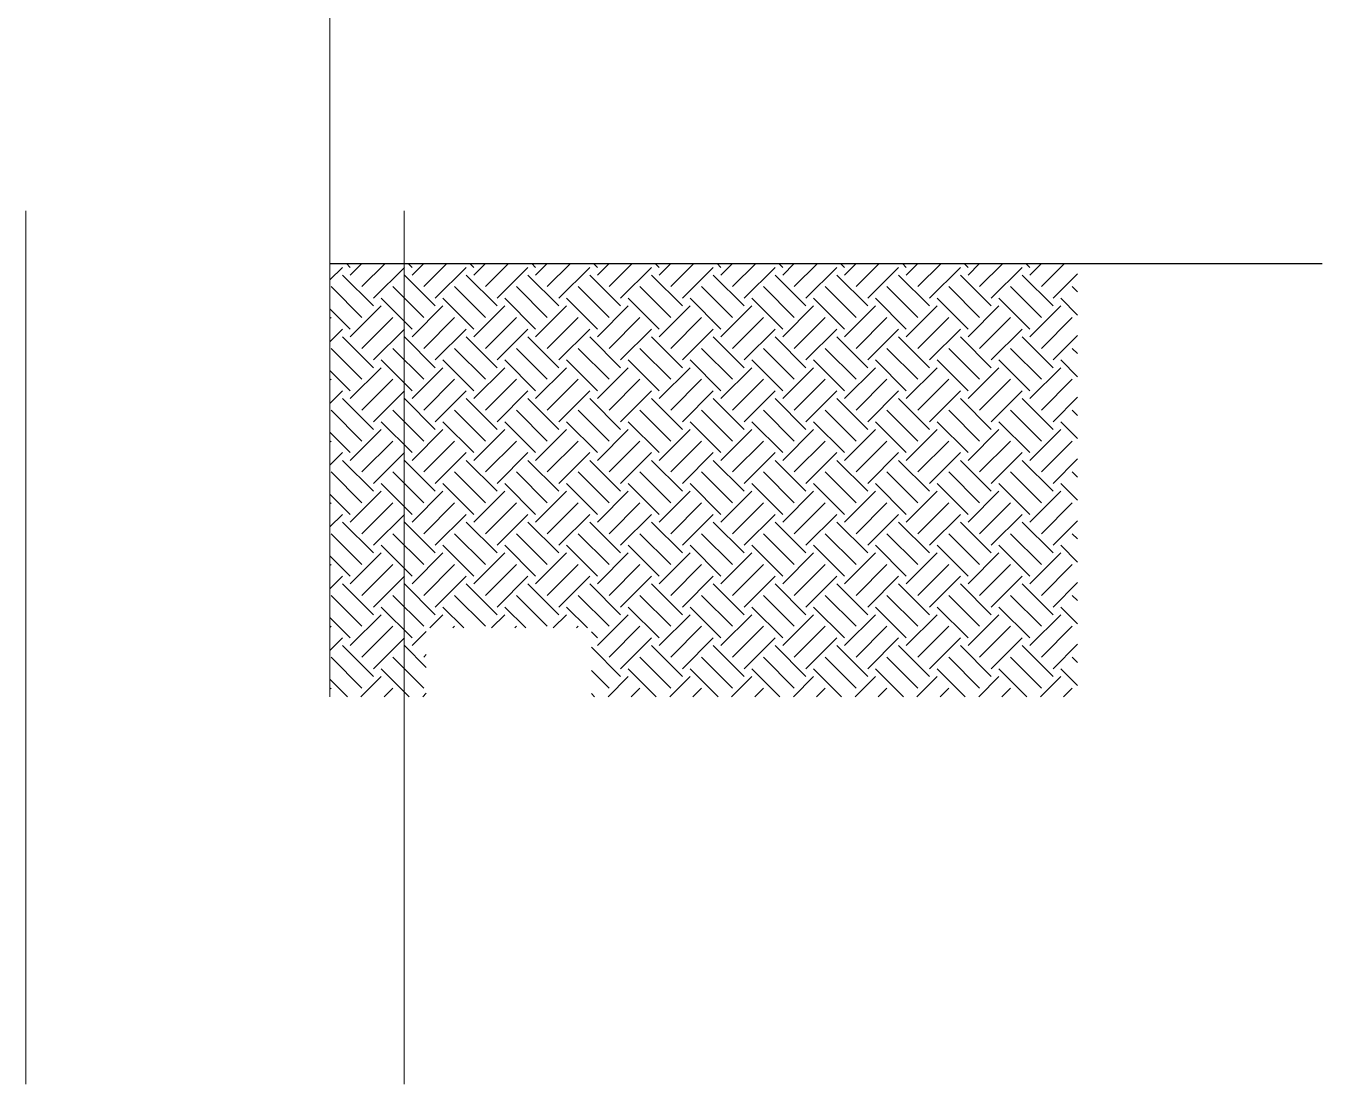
# Model space of a CAD drawing. Header units: millimetres. Extents: x 652937 to 1670132, y 1473552 to 2851037.
# Drawn here: x 663605.08 to 663614.5, y 1524548.54 to 1524556.24 of the extents above; entities that cross this region are included whole.
import ezdxf

# ---------------------------------------------------------------- set-up
doc = ezdxf.new("R2010")
doc.units = ezdxf.units.MM
doc.linetypes.add('Grid Line', pattern=[22.225, 12.7, -3.175, 3.175, -3.175])
for name, color, linetype, lineweight in [('A-010-M_LINE-T', 7, 'Continuous', 25), ('A-230-M_FLOOR', 7, 'Continuous', 25), ('Z-030-M_GRID', 7, 'Continuous', 9), ('Z-060-M_DETAIL', 7, 'Continuous', 9)]:
    doc.layers.add(name, color=color, linetype=linetype, lineweight=lineweight)

msp = doc.modelspace()

# ---------------------------------------------------------------- hatches: boundary and pattern name
at = {"layer": 'Z-060-M_DETAIL'}
h = msp.add_hatch(dxfattribs=at)
h.set_pattern_fill('FP_8', scale=0.001, style=0, pattern_type=2)
h.set_pattern_definition([(45, (663482.77962, 1524535.84565), (0, 0.4490128), [0.3175, -0.3175]), (45, (663482.69544, 1524535.92983), (0, 0.4490128), [0.3175, -0.3175]), (45, (663482.61125, 1524536.01402), (0, 0.4490128), [0.3175, -0.3175]), (135, (663482.61125, 1524536.07016), (-0.4490128, 3e-17), [0.3175, -0.3175]), (135, (663482.69544, 1524536.15434), (-0.4490128, 3e-17), [0.3175, -0.3175]), (135, (663482.77962, 1524536.23853), (-0.4490128, 3e-17), [0.3175, -0.3175])])
h.paths.add_polyline_path([(663609.1892, 1524551.8581), (663609.1892, 1524551.3581), (663612.723, 1524551.3581), (663612.723, 1524554.5081), (663607.2892, 1524554.5081), (663607.2892, 1524551.3581), (663607.9892, 1524551.3581), (663607.9892, 1524551.8581)])

# ---------------------------------------------------------------- linework, layer by layer
at = {"layer": 'A-010-M_LINE-T', "color": 7}
msp.add_line((663607.2892, 1524554.5081), (663614.5004, 1524554.5081), dxfattribs=at)
at = {"layer": 'A-230-M_FLOOR', "color": 7, "lineweight": 9}
msp.add_lwpolyline([(663607.2892, 1524551.3581), (663607.2892, 1524557.0881)], dxfattribs=at)
at = {"layer": 'Z-030-M_GRID', "color": 7, "linetype": 'Grid Line', "ltscale": 0.5}
for p, q in [((663605.0792, 1524548.5416), (663605.0792, 1524569.7849)), ((663607.8292, 1524548.5416), (663607.8292, 1524569.7849))]:
    msp.add_line(p, q, dxfattribs=at)

doc.saveas('drawing.dxf')
